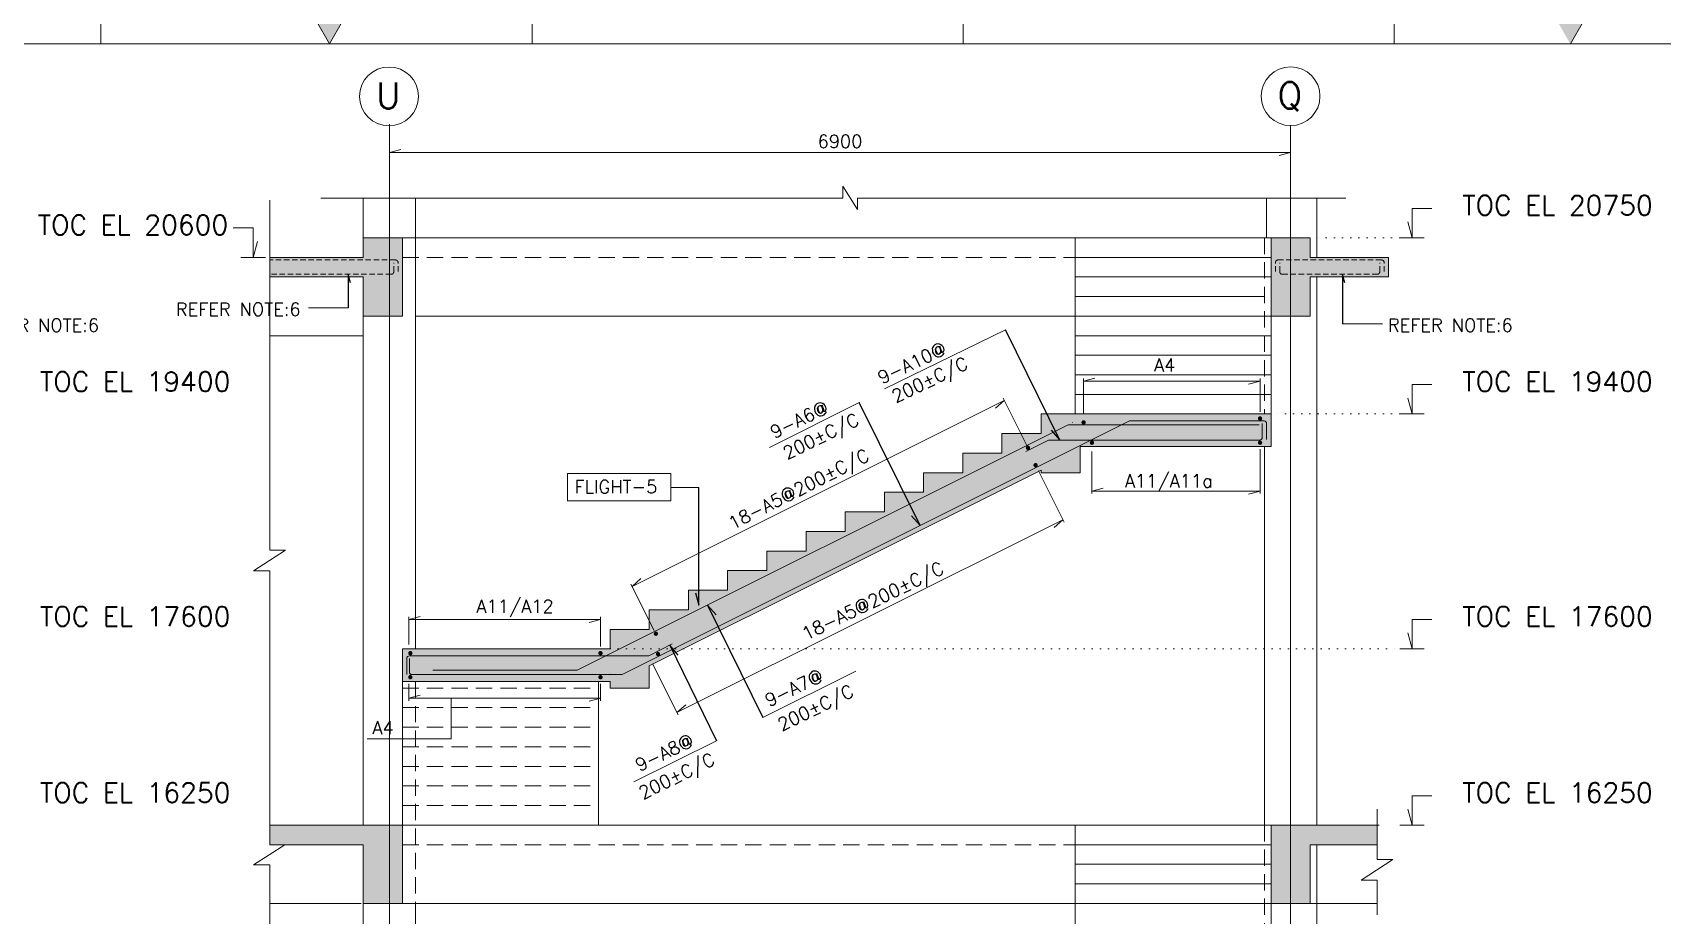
# Model space of a CAD drawing. Header units: millimetres. Extents: x 340192 to 549303, y -616317 to -538642.
# Drawn here: x 517393 to 536110, y -582532 to -572386 of the extents above; entities that cross this region are included whole.
import ezdxf
from ezdxf.enums import TextEntityAlignment as Align
from ezdxf.lldxf.tags import DXFTag

# ---------------------------------------------------------------- set-up
doc = ezdxf.new("R2010")
doc.units = ezdxf.units.MM
doc.header["$LTSCALE"] = 250
doc.header["$MEASUREMENT"] = 0
doc.linetypes.add('( Dot )', pattern=[0.25, 0, -0.25])
doc.linetypes.add('( Hidden )', pattern=[0.375, 0.25, -0.125])
doc.layers.get('DEFPOINTS').update_dxf_attribs({"lineweight": 0})
for name, color, linetype, lineweight in [('CIVIL', 3, 'Continuous', 0), ('CV-CB-BEAM', 7, 'Continuous', 0), ('CV-CB-CIVIL', 70, 'Continuous', 0), ('CV-CB-DIM', 2, 'Continuous', 0), ('CV-CB-GRID', 8, 'CENTER', 5), ('CV-CB-GRID TXT', 6, 'Continuous', 0), ('CV-CB-HATCH', 2, 'Continuous', 0), ('CV-CB-LINE', 2, 'Continuous', 0), ('CV-CB-REINFORCEMENT', 6, 'Continuous', 0), ('CV-CB-SHADE', 25, 'Continuous', 0), ('CV-CB-TEXT', 3, 'Continuous', 0), ('LOGO_1', 7, 'Continuous', 0), ('SECTION', 6, 'Continuous', 0)]:
    doc.layers.add(name, color=color, linetype=linetype, lineweight=lineweight)
doc.styles.add('ROMANS', font='romans.shx')
tags = doc.linetypes.add('CENTER', pattern=[2, 1.25, -0.25, 0.25, -0.25]).pattern_tags.tags
tags[10:11] = [DXFTag(74, 4), DXFTag(75, 0), DXFTag(340, '0'), DXFTag(46, 1.0), DXFTag(50, 0.0), DXFTag(44, 0.0), DXFTag(45, 0.0)]
tags[8:9] = [DXFTag(74, 4), DXFTag(75, 0), DXFTag(340, '0'), DXFTag(46, 1.0), DXFTag(50, 0.0), DXFTag(44, 0.0), DXFTag(45, 0.0)]
tags[6:7] = [DXFTag(74, 4), DXFTag(75, 0), DXFTag(340, '0'), DXFTag(46, 1.0), DXFTag(50, 0.0), DXFTag(44, 0.0), DXFTag(45, 0.0)]
tags[4:5] = [DXFTag(74, 4), DXFTag(75, 0), DXFTag(340, '0'), DXFTag(46, 1.0), DXFTag(50, 0.0), DXFTag(44, 0.0), DXFTag(45, 0.0)]
doc.dimstyles.new('1.5', dxfattribs={"dimtxt": 150, "dimasz": 0.00045, "dimexe": 30, "dimexo": 7.5, "dimgap": 52.5, "dimtad": 1, "dimdec": 0, "dimlfac": 0.666667, "dimzin": 0, "dimdsep": 46, "dimtxsty": 'ROMANS', "dimblk": 'TICK', "dimcen": 0.09, "dimclrd": 2, "dimclre": 2, "dimclrt": 3, "dimadec": 0, "dimazin": 0, "dimtfac": 1, "dimtdec": 0, "dimtofl": 0, "dimtmove": 0, "dimatfit": 3, "dimfxl": 1, "dimtolj": 1, "dimtzin": 0, "dimlwd": -1, "dimlwe": -1, "dimarcsym": 1})
doc.dimstyles.new('CIVIL', dxfattribs={"dimtxt": 1, "dimasz": 0.0005, "dimexe": 50, "dimexo": 0, "dimgap": 50, "dimtad": 1, "dimdec": 0, "dimlfac": 0.001, "dimzin": 0, "dimdsep": 46, "dimtxsty": 'ROMANS', "dimblk": 'TICK', "dimcen": 0.09, "dimclrd": 2, "dimclre": 2, "dimclrt": 3, "dimadec": 0, "dimazin": 0, "dimtfac": 1, "dimtdec": 0, "dimtofl": 0, "dimtmove": 0, "dimatfit": 3, "dimldrblk": 'TICK', "dimfxl": 1, "dimfrac": 2, "dimtolj": 1, "dimtzin": 0, "dimarcsym": 0})

# ---------------------------------------------------------------- blocks, each defined once
blk = doc.blocks.new('TATA A1')
at = {"layer": 'LOGO_1', "ltscale": 0.023622, "extrusion": (0, 0, -1)}
for points in [[(-34575000, 43800000), (-34725000, 44062500), (-34425000, 44062500)], [(-48825000, 43800000), (-48975000, 44062500), (-48675000, 44062500)]]:
    blk.add_hatch(color=25, dxfattribs=at).paths.add_polyline_path(points)
at = {"layer": 'LOGO_1', "color": 2, "linetype": 'Continuous', "ltscale": 0.023622}
for p, q in [((31950000, 44550000), (31950000, 43800000)), ((36900000, 44550000), (36900000, 43800000)), ((41850000, 44550000), (41850000, 43800000)), ((46800000, 44550000), (46800000, 43800000))]:
    blk.add_line(p, q, dxfattribs=at)
at = {"layer": 'LOGO_1', "color": 25, "ltscale": 0.023622}
for p, q in [((34575000, 43800000), (34425000, 44062500)), ((34725000, 44062500), (34575000, 43800000)), ((48975000, 44062500), (48825000, 43800000))]:
    blk.add_line(p, q, dxfattribs=at)
at = {"layer": 'LOGO_1', "color": 6, "linetype": 'Continuous', "ltscale": 0.023622}
blk.add_line((62325000, 43800000), (2250000, 43800000), dxfattribs=at)
blk = doc.blocks.new('TICK')
at = {"color": 3}
blk.add_line((-289777.747, -77645.713), (0, 0), dxfattribs=at)
blk = doc.blocks.new('*D90')
at = {"layer": 'CV-CB-DIM', "color": 2, "transparency": 16777216}
for p, q in [((521490, -574186), (521490, -573733)), ((531840, -573763), (521490, -573763)), ((531840, -574186), (531840, -573733))]:
    blk.add_line(p, q, dxfattribs=at)
at = {"layer": 'DEFPOINTS', "color": 0, "transparency": 16777216}
for p in [(521490, -573763), (521490, -574193, 0), (531840, -574193)]:
    blk.add_point(p, dxfattribs=at)
at = {"layer": 'CV-CB-DIM', "color": 2, "transparency": 16777216, "xscale": 0.0004500000000000001, "yscale": 0.0004500000000000001, "zscale": 0.0004500000000000001, "rotation": 180}
blk.add_blockref('TICK', (521490, -573763), dxfattribs=at)
at = {"layer": 'CV-CB-DIM', "color": 2, "transparency": 16777216, "xscale": 0.0004500000000000001, "yscale": 0.0004500000000000001, "zscale": 0.0004500000000000001}
blk.add_blockref('TICK', (531840, -573763), dxfattribs=at)
at = {"layer": 'CV-CB-DIM', "color": 3, "transparency": 16777216, "insert": (526665, -573636), "char_height": 150, "attachment_point": 5, "style": 'ROMANS'}
blk.add_mtext('\\A1;6900', dxfattribs=at)
blk = doc.blocks.new('*D97')
at = {"layer": 'CV-CB-DIM', "color": 2, "transparency": 16777216}
for p, q in [((528945, -577424), (529238, -578011)), ((524792, -580201), (529225, -577984)), ((524512, -579641), (524805, -580227))]:
    blk.add_line(p, q, dxfattribs=at)
at = {"layer": 'DEFPOINTS', "color": 0, "transparency": 16777216}
for p in [(528911, -577357), (529225, -577984), (524478, -579574)]:
    blk.add_point(p, dxfattribs=at)
at = {"layer": 'CV-CB-DIM', "color": 2, "transparency": 16777216, "xscale": 0.00045, "yscale": 0.00045, "zscale": 0.00045}
for p, rotation in [((529225, -577984), 26.565051177103), ((524792, -580201), 206.565051177103)]:
    blk.add_blockref('TICK', p, dxfattribs=dict(at, rotation=rotation))
blk = doc.blocks.new('*D99')
at = {"layer": 'CV-CB-DIM', "color": 2, "transparency": 16777216}
for p, q in [((529559, -577200), (529559, -577685)), ((531489, -577175), (531489, -577685)), ((531489, -577655), (529559, -577655))]:
    blk.add_line(p, q, dxfattribs=at)
at = {"layer": 'DEFPOINTS', "color": 0, "transparency": 16777216}
for p in [(529559, -577125, -1105865), (531489, -577100), (529559, -577655)]:
    blk.add_point(p, dxfattribs=at)
at = {"layer": 'CV-CB-DIM', "color": 2, "transparency": 16777216, "xscale": 0.00045, "yscale": 0.00045, "zscale": 0.00045, "rotation": 180}
blk.add_blockref('TICK', (529559, -577655), dxfattribs=at)
at = {"layer": 'CV-CB-DIM', "color": 2, "transparency": 16777216, "xscale": 0.00045, "yscale": 0.00045, "zscale": 0.00045}
blk.add_blockref('TICK', (531489, -577655), dxfattribs=at)
blk = doc.blocks.new('*D100')
at = {"layer": 'CV-CB-DIM', "color": 2, "transparency": 16777216}
for p, q in [((521715, -579418), (521715, -579100)), ((523915, -579443), (523915, -579100)), ((523915, -579130), (521715, -579130))]:
    blk.add_line(p, q, dxfattribs=at)
at = {"layer": 'DEFPOINTS', "color": 0, "transparency": 16777216}
for p in [(521715, -579130), (521715, -579493, 107864), (523915, -579518)]:
    blk.add_point(p, dxfattribs=at)
at = {"layer": 'CV-CB-DIM', "color": 2, "transparency": 16777216, "xscale": 0.00045, "yscale": 0.00045, "zscale": 0.00045, "rotation": 180}
blk.add_blockref('TICK', (521715, -579130), dxfattribs=at)
at = {"layer": 'CV-CB-DIM', "color": 2, "transparency": 16777216, "xscale": 0.00045, "yscale": 0.00045, "zscale": 0.00045}
blk.add_blockref('TICK', (523915, -579130), dxfattribs=at)
blk = doc.blocks.new('*D101')
at = {"layer": 'CV-CB-DIM', "color": 2, "transparency": 16777216}
for p, q in [((521715, -579870), (521715, -580065)), ((523915, -580035), (521715, -580035)), ((523915, -579869), (523915, -580065))]:
    blk.add_line(p, q, dxfattribs=at)
at = {"layer": 'DEFPOINTS', "color": 0, "transparency": 16777216}
for p in [(521715, -579795, -1342193), (523915, -579794), (521715, -580035)]:
    blk.add_point(p, dxfattribs=at)
at = {"layer": 'CV-CB-DIM', "color": 2, "transparency": 16777216, "xscale": 0.00045, "yscale": 0.00045, "zscale": 0.00045, "rotation": 180}
blk.add_blockref('TICK', (521715, -580035), dxfattribs=at)
at = {"layer": 'CV-CB-DIM', "color": 2, "transparency": 16777216, "xscale": 0.00045, "yscale": 0.00045, "zscale": 0.00045}
blk.add_blockref('TICK', (523915, -580035), dxfattribs=at)
blk = doc.blocks.new('*D127')
at = {"layer": 'CV-CB-REINFORCEMENT', "color": 2, "transparency": 16777216}
for p, q in [((524277, -578751), (528552, -576614)), ((528812, -577133), (528539, -576587)), ((524531, -579259), (524264, -578724))]:
    blk.add_line(p, q, dxfattribs=at)
at = {"layer": 'DEFPOINTS', "color": 0, "transparency": 16777216}
for p in [(528552, -576614), (528815, -577140), (524534, -579266)]:
    blk.add_point(p, dxfattribs=at)
at = {"layer": 'CV-CB-REINFORCEMENT', "color": 2, "transparency": 16777216, "xscale": 0.00045, "yscale": 0.00045, "zscale": 0.00045}
for p, rotation in [((528552, -576614), 26.565051177103), ((524277, -578751), 206.565051177103)]:
    blk.add_blockref('TICK', p, dxfattribs=dict(at, rotation=rotation))
blk = doc.blocks.new('*D135')
at = {"layer": 'CV-CB-REINFORCEMENT', "color": 2, "transparency": 16777216}
for p, q in [((529463, -576766), (529463, -576362)), ((531489, -576392), (529463, -576392)), ((531489, -576745), (531489, -576362))]:
    blk.add_line(p, q, dxfattribs=at)
at = {"layer": 'DEFPOINTS', "color": 0, "transparency": 16777216}
for p in [(529463, -576392), (529463, -576841, -1105865), (531489, -576820)]:
    blk.add_point(p, dxfattribs=at)
at = {"layer": 'CV-CB-REINFORCEMENT', "color": 2, "transparency": 16777216, "xscale": 0.00045, "yscale": 0.00045, "zscale": 0.00045, "rotation": 180}
blk.add_blockref('TICK', (529463, -576392), dxfattribs=at)
at = {"layer": 'CV-CB-REINFORCEMENT', "color": 2, "transparency": 16777216, "xscale": 0.00045, "yscale": 0.00045, "zscale": 0.00045}
blk.add_blockref('TICK', (531489, -576392), dxfattribs=at)

msp = doc.modelspace()

# ---------------------------------------------------------------- hatches: boundary and pattern name
at = {"layer": 'CV-CB-REINFORCEMENT', "extrusion": (0, 0, -1)}
h = msp.add_hatch(color=256, dxfattribs=at)
edge = h.paths.add_edge_path()
edge.add_arc((-529462.66, -576866.27), 25, 0, 360)
h = msp.add_hatch(color=256, dxfattribs=at)
edge = h.paths.add_edge_path()
edge.add_arc((-531489.23, -576820.43), 25, 0, 360)
h = msp.add_hatch(color=256, dxfattribs=at)
edge = h.paths.add_edge_path()
edge.add_arc((-528823.95, -577158.04), 25, 0, 360)
h = msp.add_hatch(color=256, dxfattribs=at)
edge = h.paths.add_edge_path()
edge.add_arc((-529558.81, -577099.65), 25, 0, 360)
h = msp.add_hatch(color=256, dxfattribs=at)
edge = h.paths.add_edge_path()
edge.add_arc((-531489.23, -577099.65), 25, 0, 360)
h = msp.add_hatch(color=256, dxfattribs=at)
edge = h.paths.add_edge_path()
edge.add_arc((-528911.38, -577357.38), 25, 0, 360)
h = msp.add_hatch(color=256, dxfattribs=at)
edge = h.paths.add_edge_path()
edge.add_arc((-524551.23, -579294.87), 25, 0, 360)
h = msp.add_hatch(color=256, dxfattribs=at)
edge = h.paths.add_edge_path()
edge.add_arc((-521731.47, -579518.2), 25, 0, 360)
h = msp.add_hatch(color=256, dxfattribs=at)
edge = h.paths.add_edge_path()
edge.add_arc((-523914.72, -579518.2), 25, 0, 360)
h = msp.add_hatch(color=256, dxfattribs=at)
edge = h.paths.add_edge_path()
edge.add_arc((-524575.47, -579528.15), 25, 0, 360)
h = msp.add_hatch(color=256, dxfattribs=at)
edge = h.paths.add_edge_path()
edge.add_arc((-521731.47, -579794.29), 25, 0, 360)
h = msp.add_hatch(color=256, dxfattribs=at)
edge = h.paths.add_edge_path()
edge.add_arc((-523914.72, -579794.29), 25, 0, 360)
at = {"layer": 'CV-CB-SHADE', "ltscale": 1.5}
for points in [[(521190.16, -575644.28), (521190.16, -575194.28), (520117.62, -575194.28), (520117.62, -574969.28), (521190.16, -574969.28), (521190.16, -574744.28), (521640.16, -574744.28), (521640.16, -575644.28)], [(521190.16, -582394.28), (521190.16, -581719.28), (520762.66, -581719.28), (520117.62, -581719.28), (520117.62, -581494.28), (520762.66, -581494.28), (521190.16, -581494.28), (521640.16, -581494.28), (521640.16, -582394.28)]]:
    msp.add_hatch(color=256, dxfattribs=at).paths.add_polyline_path(points)
at = {"layer": 'CV-CB-SHADE', "ltscale": 1.5, "extrusion": (0, 0, -1)}
for points in [[(-532065.16, -575644.28), (-532065.16, -575194.28), (-532965.16, -575194.28), (-532965.16, -574969.28), (-532065.16, -574969.28), (-532065.16, -574744.28), (-531615.16, -574744.28), (-531615.16, -575644.28)], [(-531615.16, -582394.28), (-532065.16, -582394.28), (-532065.16, -581719.28), (-532835.23, -581719.28), (-532835.23, -581494.28), (-532065.16, -581494.28), (-531615.16, -581494.28), (-531615.16, -581719.28), (-531615.16, -581944.28)]]:
    msp.add_hatch(color=256, dxfattribs=at).paths.add_polyline_path(points)
at = {"layer": 'CV-CB-SHADE'}
msp.add_hatch(color=256, dxfattribs=at).paths.add_polyline_path([(526608.06, -578597.09), (526608.06, -578119.28), (526725.16, -578119.28), (526725.16, -577894.28), (527175.16, -577894.28), (527175.16, -577669.28), (527625.16, -577669.28), (527625.16, -577444.28), (528075.16, -577444.28), (528075.16, -577219.28), (528525.16, -577219.28), (528525.16, -576994.28), (528975.16, -576994.28), (528975.16, -576769.28), (531615.16, -576769.28), (531615.16, -577144.28), (531637.66, -577144.28), (531615.16, -577144.28), (529425.16, -577144.28), (529425.16, -577444.28), (528975.16, -577444.28), (528975.16, -577413.54)])
at = {"layer": 'CV-CB-SHADE', "extrusion": (1.67284e-11, -1.96153e-11, -1)}
msp.add_hatch(color=256, dxfattribs=at).paths.add_polyline_path([(-524475.16, -579919.28), (-524475.16, -579663.54), (-526608.06, -578597.09), (-526608.06, -578119.28), (-526275.16, -578119.28), (-526275.16, -578344.28), (-525825.16, -578344.28), (-525825.16, -578569.28), (-525375.16, -578569.28), (-525375.16, -578794.28), (-524925.16, -578794.28), (-524925.16, -579019.28), (-524475.16, -579019.28), (-524475.16, -579244.28), (-524025.16, -579244.28), (-524025.16, -579469.28), (-521640.16, -579469.28), (-521640.16, -579844.28), (-523912.66, -579844.28), (-524025.16, -579844.28), (-524025.16, -579919.28)])

# ---------------------------------------------------------------- linework, layer by layer
at = {"layer": 'CIVIL'}
for p, q in [((521640.16, -575644.28, -1860265.17), (521640.16, -574744.28, -1860265.17)), ((531615.16, -574744.28, -3693276.03), (531615.16, -576769.28, -3560399.95)), ((531615.16, -576769.28, -1860265.17), (531615.16, -577144.28, -1860265.17)), ((521640.16, -579844.28, -1860265.17), (521640.16, -582394.28, -1860265.17)), ((531615.16, -581494.28, -2298077.15), (531615.16, -583519.28, -2165201.07)), ((532065.16, -581719.28, -1860265.17), (532065.16, -582394.28, -1860265.17))]:
    msp.add_line(p, q, dxfattribs=at)
at = {"layer": 'CV-CB-BEAM', "color": 3, "linetype": '( Hidden )', "ltscale": 3}
for p, q in [((531540.16, -574744.28, -2281941.87), (531540.16, -576769.28, -2281941.87)), ((521640.16, -574969.28, -1860265.17), (529387.66, -574969.28, -1860265.17)), ((521790.16, -579844.28, -1860265.17), (521790.16, -582394.28, -1860265.17)), ((521640.16, -581719.28, -1860265.17), (529387.66, -581719.28, -1860265.17))]:
    msp.add_line(p, q, dxfattribs=at)
at = {"layer": 'CV-CB-CIVIL', "ltscale": 1.5}
for p, q in [((521190.16, -574288.29, -1860265.17), (521190.16, -574969.28, -1860265.17)), ((521790.16, -574288.29, -1860265.17), (521790.16, -579469.28, -1860265.17)), ((531562.66, -574288.29, -1860265.17), (531562.66, -574744.28, -1860265.17)), ((532140.16, -574288.29, -1860265.17), (532140.16, -574969.28, -1860265.17)), ((521190.16, -574744.28, -1860265.17), (529387.66, -574744.28, -1860265.17)), ((521640.16, -574744.28, -1928939.11), (521190.16, -574744.28, -1928939.11)), ((529365.16, -574744.28, -3693276.03), (529365.16, -576769.28, -3693276.03)), ((529387.66, -574744.28, -1860265.17), (532065.16, -574744.28, -1860265.17)), ((531615.16, -574744.28, -1928939.11), (532065.16, -574744.28, -1928939.11)), ((532065.16, -574744.28, -1725472.61), (532065.16, -574969.28, -1717167.85)), ((521190.16, -574969.28, -1928939.11), (520117.62, -574969.28, -1928939.11)), ((529365.16, -574969.28, -3693276.03), (531615.16, -574969.28, -3693276.03)), ((532065.16, -574969.28, -1928939.11), (532965.16, -574969.28, -1928939.11)), ((532965.16, -574969.28, -1928939.11), (532965.16, -575194.28, -1928939.11)), ((521190.16, -575194.28, -1928939.11), (520117.62, -575194.28, -1928939.11)), ((521190.16, -575194.28, -1860265.17), (521190.16, -581494.28, -1860265.17)), ((529365.16, -575194.28, -3693276.03), (531615.16, -575194.28, -3693276.03)), ((532065.16, -575194.28, -1928939.11), (532965.16, -575194.28, -1928939.11)), ((532065.16, -575194.28, -1860265.17), (532065.16, -575644.28, -1860265.17)), ((532140.16, -575194.28, -1860265.17), (532140.16, -581494.28, -1860265.17)), ((529365.16, -575419.28, -3693276.03), (531540.16, -575419.28, -3693276.03)), ((521190.16, -575644.28, -1860265.17), (521640.16, -575644.28, -1860265.17)), ((521190.16, -575644.28, -1928939.11), (521640.16, -575644.28, -1928939.11)), ((521790.16, -575644.28, -1860265.17), (529387.66, -575644.28, -1860265.17)), ((529365.16, -575644.28, -3693276.03), (531615.16, -575644.28, -3693276.03)), ((532065.16, -575644.28, -1928939.11), (531615.16, -575644.28, -1928939.11)), ((521190.16, -575869.28, -1928939.11), (520117.62, -575869.28, -1928939.11)), ((529365.16, -575869.28, -3693276.03), (531615.16, -575869.28, -3693276.03)), ((529365.16, -576094.28, -3693276.03), (531615.16, -576094.28, -3693276.03)), ((529365.16, -576319.28, -3693276.03), (531615.16, -576319.28, -3693276.03)), ((529365.16, -576544.28, -3693276.03), (531615.16, -576544.28, -3693276.03)), ((528975.16, -576769.28, -1860265.17), (531615.16, -576769.28, -1616811.75)), ((529425.16, -577144.28, -1860265.17), (531615.16, -577144.28, -1186536.94)), ((529425.16, -577444.28, -1860265.17), (529425.16, -577144.28, -1860265.17)), ((531540.16, -577144.28, -1860265.17), (531540.16, -581494.28, -1860265.17)), ((524475.16, -579663.54, -1860265.17), (528975.16, -577413.54, -1860265.17)), ((528975.16, -577413.54, -1860265.17), (528975.16, -577444.28, -1860265.17)), ((528975.16, -577413.54, -1860265.17), (528975.16, -577444.28, -1860265.17)), ((528975.16, -577444.28, -1860265.17), (529425.16, -577444.28, -1860265.17)), ((521640.16, -579469.28, -1860265.17), (524025.16, -579469.28, -1860265.17)), ((521640.16, -579469.28, -1860265.17), (521640.16, -579844.28, -1860265.17)), ((524475.16, -579919.28, -1860265.17), (524475.16, -579663.54, -1984282.85)), ((521640.16, -579844.28, -1860265.17), (521640.16, -579844.28, -1860265.17)), ((523890.16, -579844.28, -1860265.17), (523890.16, -581494.28, -1860265.17)), ((524025.16, -579919.28, -1860265.17), (524025.16, -579844.28, -1984282.85)), ((524025.16, -579919.28, -1860265.17), (524475.16, -579919.28, -1860265.17)), ((520117.62, -581494.28, -1860265.17), (532857.73, -581494.28, -1860265.17)), ((529365.16, -581494.28, -3693276.03), (529365.16, -583519.28, -3693276.03)), ((521190.16, -581719.28, -1860265.17), (520117.62, -581719.28, -1860265.17)), ((521190.16, -581719.28, -1860265.17), (521190.16, -582394.28, -1860265.17)), ((521190.16, -581719.28, -1860265.17), (521190.16, -588244.28, -1860265.17)), ((529365.16, -581719.28, -3693276.03), (531615.16, -581719.28, -2298077.15)), ((532065.16, -581719.28, -2298077.15), (532835.23, -581719.28, -2298077.15)), ((532140.16, -581719.28, -1860265.17), (532140.16, -588244.28, -1860265.17)), ((529365.16, -581944.28, -3693276.03), (531615.16, -581944.28, -2298077.15)), ((529365.16, -582169.28, -3693276.03), (531615.16, -582169.28, -2249966.84)), ((520117.62, -582386.28, -3255463.53), (520117.62, -582394.28, -3255464.05)), ((521167.66, -582394.28, -3255464.05), (520117.62, -582394.28, -3255464.05)), ((521190.16, -582394.28, -1860265.17), (521640.16, -582394.28, -1860265.17)), ((521190.16, -582394.28, -1860265.17), (521640.16, -582394.28, -1860265.17)), ((521640.16, -582394.28, -1860265.17), (531637.66, -582394.28, -3255464.05)), ((521790.16, -586219.28, -1860265.17), (521790.16, -582394.28, -1860265.17)), ((529365.16, -582394.28, -3693276.03), (531615.16, -582394.28, -2298077.15)), ((532065.16, -582394.28, -2298077.15), (531615.16, -582394.28, -2298077.15)), ((532065.16, -582394.28, -2298077.15), (532835.23, -582394.28, -2298077.15))]:
    msp.add_line(p, q, dxfattribs=at)
at = {"layer": 'CV-CB-CIVIL', "color": 1, "linetype": '( Dot )', "ltscale": 1.5}
for p, q in [((533094.39, -574744.28, -1860265.17), (532066.12, -574744.28, -1860265.17)), ((533094.39, -576769.28, -1860265.17), (531615.16, -576769.28, -1860265.17))]:
    msp.add_line(p, q, dxfattribs=at)
at = {"layer": 'CV-CB-CIVIL', "color": 2, "ltscale": 0.632812}
for p, q in [((520298.12, -578336.18, -1860265.17), (519931.26, -578572.62, -1860265.17)), ((520117.62, -578336.18, -1860265.17), (520298.12, -578336.18, -1860265.17)), ((519931.26, -578572.62, -1860265.17), (520117.62, -578572.62, -1860265.17)), ((520288.74, -581719.28, -1860265.17), (519931.26, -581949.67, -1860265.17)), ((520117.62, -581719.28, -1860265.17), (520288.74, -581719.28, -1860265.17)), ((533015.73, -581889.3, -2298077.15), (532648.87, -582125.74, -2298077.15)), ((532835.23, -581889.3, -2298077.15), (533015.73, -581889.3, -2298077.15)), ((519931.26, -581949.67, -1860265.17), (520117.62, -581949.67, -1860265.17)), ((532648.87, -582125.74, -2298077.15), (532835.23, -582125.74, -2298077.15))]:
    msp.add_line(p, q, dxfattribs=at)
at = {"layer": 'CV-CB-CIVIL', "linetype": '( Hidden )', "ltscale": 1.5}
for p, q in [((524475.16, -579522.4, -1860265.17), (524475.16, -579522.4, -1860265.17)), ((524025.16, -579747.4, -1860265.17), (524025.16, -579747.4, -1860265.17))]:
    msp.add_line(p, q, dxfattribs=at)
at = {"layer": 'CV-CB-CIVIL'}
msp.add_line((521640.16, -579844.28, -1860265.17), (524025.16, -579844.28, -1860265.17), dxfattribs=at)
at = {"layer": 'CV-CB-CIVIL', "linetype": '( Hidden )', "ltscale": 3}
for p, q in [((521640.16, -579919.28, -1860265.17), (523890.16, -579919.28, -1860265.17)), ((521640.16, -580144.28, -1860265.17), (523890.16, -580144.28, -1860265.17)), ((521640.16, -580369.28, -1860265.17), (523890.16, -580369.28, -1860265.17)), ((521640.16, -580594.28, -1860265.17), (523890.16, -580594.28, -1860265.17)), ((521640.16, -580819.28, -1860265.17), (523890.16, -580819.28, -1860265.17)), ((521640.16, -581044.28, -1860265.17), (523890.16, -581044.28, -1860265.17)), ((521640.16, -581269.28, -1860265.17), (523890.16, -581269.28, -1860265.17)), ((531540.16, -581494.28, -1860265.17), (531540.16, -583519.28, -1860265.17))]:
    msp.add_line(p, q, dxfattribs=at)
at = {"layer": 'CV-CB-CIVIL', "color": 2, "ltscale": 0.632812, "flags": 128}
for points, elevation in [([(520117.62, -574311.22), (520117.62, -578336.18)], -1860265.17), ([(520117.62, -578572.62), (520117.62, -581719.28)], -1860265.17), ([(532835.23, -581310.22), (532835.23, -581889.3)], -2298077.15), ([(520117.62, -581949.67), (520117.62, -584505.71)], -1860265.17), ([(532835.23, -582125.74), (532835.23, -582524.9)], -2298077.15)]:
    msp.add_lwpolyline(points, dxfattribs=dict(at, elevation=elevation))
at = {"layer": 'CV-CB-CIVIL', "ltscale": 1.5, "elevation": -1860265.17, "flags": 128}
msp.add_lwpolyline([(524025.16, -579469.28), (524025.16, -579244.28), (524475.16, -579244.28), (524475.16, -579019.28), (524925.16, -579019.28), (524925.16, -578794.28), (525375.16, -578794.28), (525375.16, -578569.28), (525825.16, -578569.28), (525825.16, -578344.28), (526275.16, -578344.28), (526275.16, -578119.28), (526725.16, -578119.28), (526725.16, -577894.28), (527175.16, -577894.28), (527175.16, -577669.28), (527625.16, -577669.28), (527625.16, -577444.28), (528075.16, -577444.28), (528075.16, -577219.28), (528525.16, -577219.28), (528525.16, -576994.28), (528975.16, -576994.28), (528975.16, -576769.28)], dxfattribs=at)
at = {"layer": 'CV-CB-CIVIL', "color": 1, "linetype": '( Dot )', "ltscale": 1.5, "elevation": -1860265.17}
msp.add_lwpolyline([(524025.16, -579469.28), (533121.33, -579469.28)], dxfattribs=at)
at = {"layer": 'CV-CB-DIM', "color": 2, "ltscale": 1}
for p, q in [((521018.82, -575550.27, -523198.29), (520561.27, -575550.27, -523198.29)), ((532438.05, -575732.79, -523198.29), (532895.6, -575732.79, -523198.29))]:
    msp.add_line(p, q, dxfattribs=at)
at = {"layer": 'CV-CB-DIM', "color": 2}
for p, q in [((527177.52, -576480.04, -1727389.09), (528564.44, -575802.1, -1727389.09)), ((526886.3, -576638.88, -1860265.17), (525854.06, -577155, -1860265.17)), ((525779.51, -580258.26, -1727111.2), (526845.76, -579725.14, -1675077.14)), ((524298.79, -580998.63, -1773694.39), (525247.64, -580524.2, -1727389.09))]:
    msp.add_line(p, q, dxfattribs=at)
at = {"layer": 'CV-CB-GRID', "ltscale": 3}
for p, q in [((521490.16, -573437.46, -1860265.17), (521490.16, -590312.39, -1860265.17)), ((531840.16, -573455.08, -1860265.17), (531840.16, -590312.39, -1860265.17))]:
    msp.add_line(p, q, dxfattribs=at)
at = {"layer": 'CV-CB-GRID TXT', "color": 6, "ltscale": 0.001125}
for centre in [(521486.34, -573119.08, -1860265.17), (531840.16, -573117.58, -1860265.17)]:
    msp.add_circle(centre, 337.5, dxfattribs=at)
at = {"layer": 'CV-CB-HATCH', "color": 2}
msp.add_line((524721.21, -577612.93, -523198.24), (525043.09, -577612.93, -1395198.88), dxfattribs=at)
at = {"layer": 'CV-CB-LINE', "ltscale": 0.457207}
for p, q in [((526867.35, -574417.89, -1860265.17), (526696.52, -574152.83, -1860265.17)), ((526696.52, -574152.83, -1860265.17), (526696.52, -574288.29, -1860265.17)), ((526867.35, -574288.29, -1860265.17), (526867.35, -574417.89, -1860265.17))]:
    msp.add_line(p, q, dxfattribs=at)
at = {"layer": 'CV-CB-LINE', "ltscale": 0.632812, "elevation": -1860265.17, "flags": 128}
for points in [[(526696.52, -574288.29), (520703.64, -574288.29)], [(532473.08, -574288.29), (526867.35, -574288.29)]]:
    msp.add_lwpolyline(points, dxfattribs=at)
at = {"layer": 'CV-CB-REINFORCEMENT', "linetype": '( Hidden )'}
for p, q in [((521560.16, -574999.28, -1860265.17), (520117.62, -574999.28, -1860265.17)), ((521510.16, -575164.28, -1860265.17), (520117.62, -575164.28, -1860265.17)), ((521540.16, -575134.28, -1860265.17), (521540.16, -575031.78, -1860265.17)), ((521590.16, -575131.78, -1860265.17), (521590.16, -575029.28, -1860265.17)), ((531665.16, -575131.78, -1860265.17), (531665.16, -575029.28, -1860265.17)), ((531695.16, -574999.28, -1860265.17), (532885.16, -574999.28, -1860265.17)), ((531715.16, -575134.28, -1860265.17), (531715.16, -575031.78, -1860265.17)), ((531745.16, -575164.28, -1860265.17), (532835.16, -575164.28, -1860265.17)), ((532865.16, -575134.28, -1860265.17), (532865.16, -575031.78, -1860265.17)), ((532915.16, -575131.78, -1860265.17), (532915.16, -575029.28, -1860265.17))]:
    msp.add_line(p, q, dxfattribs=at)
at = {"layer": 'CV-CB-REINFORCEMENT'}
for p, q in [((524161.88, -579764.28, -1727389.09), (529991.88, -576849.28, -1727389.09)), ((529286.96, -576894.28, -1711686.49), (523646.96, -579714.28, -1732692.03)), ((529336.96, -576869.28, -1716323.02), (529336.07, -576868.83, -1716323.02)), ((531515.16, -576879.28, -1727389.09), (531515.16, -577039.28, -1727389.09)), ((531565.16, -576879.28, -1727389.09), (531565.16, -577064.28, -1727389.09)), ((529058.84, -577069.28, -1727389.09), (528800.56, -577200.88, -1727389.09)), ((529058.84, -577069.28, -1727389.09), (531485.16, -577069.28, -1727389.09)), ((524738.28, -579412.68, -1727389.09), (524470.18, -579549.28, -1727389.09)), ((521690.16, -579579.28, -1727389.09), (521690.16, -579764.28, -1727389.09)), ((521720.16, -579579.28, -1727389.09), (521720.16, -579734.28, -1727389.09)), ((521750.16, -579764.28, -1727389.09), (524161.88, -579764.28, -1727389.09)), ((521990.16, -579714.28, -1727389.09), (523646.96, -579714.28, -1727389.09))]:
    msp.add_line(p, q, dxfattribs=at)
at = {"layer": 'CV-CB-REINFORCEMENT', "ltscale": 1.5}
for p, q in [((529991.88, -576849.28, -1773600.13), (531535.16, -576849.28, -1727389.09)), ((529286.96, -576894.28, -1789180.46), (531478.13, -576894.28, -1740750.51)), ((521720.15, -579549.28, -1972938.91), (524470.18, -579549.28, -1689772.49))]:
    msp.add_line(p, q, dxfattribs=at)
at = {"layer": 'CV-CB-REINFORCEMENT', "color": 2}
for p, q in [((522198.32, -580034.52, -1860265.17), (522198.32, -580503.4, -1860265.17)), ((522198.32, -580503.4, -1860265.17), (521234.49, -580503.4, -1860265.17))]:
    msp.add_line(p, q, dxfattribs=at)
at = {"layer": 'CV-CB-REINFORCEMENT', "linetype": '( Hidden )'}
for centre, start, end in [((521510.16, -575134.28, -1860265.17), 270, 0), ((521560.16, -575029.28, -1860265.17), 0, 90), ((532835.16, -575134.28, -1860265.17), 270, 0), ((532885.16, -575029.28, -1860265.17), 0, 90)]:
    msp.add_arc(centre, 30, start, end, dxfattribs=at)
at = {"layer": 'CV-CB-REINFORCEMENT', "linetype": '( Hidden )', "extrusion": (0, 0, -1)}
for centre, start, end in [((-531695.16, -575029.28, 1860265.17), 0, 90), ((-531745.16, -575134.28, 1860265.17), 270, 0)]:
    msp.add_arc(centre, 30, start, end, dxfattribs=at)
at = {"layer": 'CV-CB-REINFORCEMENT'}
for centre, start, end in [((531535.16, -576879.28, -1727389.09), 0, 90), ((521750.16, -579734.28, -1727389.09), 180, 270)]:
    msp.add_arc(centre, 30, start, end, dxfattribs=at)
at = {"layer": 'CV-CB-REINFORCEMENT', "extrusion": (0, 0, -1)}
for centre, start, end in [((-531485.16, -577039.28, 1727389.09), 180, 270), ((-521720.16, -579579.28, 1727389.09), 0, 90)]:
    msp.add_arc(centre, 30, start, end, dxfattribs=at)
at = {"layer": 'CV-CB-TEXT', "color": 2, "ltscale": 0.75}
msp.add_3dface([(523537.59, -577452.52, -523198.24), (524721.21, -577452.52, -523198.24), (524721.21, -577765.7, -523198.24), (523537.59, -577765.7, -523198.24)], dxfattribs=at)
at = {"layer": 'SECTION', "color": 2, "ltscale": 0.00028125}
for p, q in [((533094.39, -574744.28, -1860265.17), (533375.64, -574744.28, -1860265.17)), ((520066.62, -574969.28, -1860265.17), (519785.37, -574969.28, -1860265.17)), ((533094.39, -576769.28, -1860265.17), (533375.64, -576769.28, -1860265.17)), ((533094.39, -579469.28, -1860265.17), (533375.64, -579469.28, -1860265.17)), ((533094.39, -581494.28, -1860265.17), (533375.64, -581494.28, -1860265.17))]:
    msp.add_line(p, q, dxfattribs=at)
at = {"layer": 'SECTION', "lineweight": 0, "ltscale": 0.000675, "elevation": -1860265.17, "flags": 128}
for points in [[(533462.83, -574406.36), (533235.02, -574406.36), (533235.02, -574744.28), (533185.88, -574560.91)], [(519698.18, -574631.36), (519926, -574631.36), (519926, -574969.28), (519975.13, -574785.91)], [(533462.83, -576431.36), (533235.02, -576431.36), (533235.02, -576769.28), (533185.88, -576585.91)], [(533462.83, -579131.36), (533235.02, -579131.36), (533235.02, -579469.28), (533185.88, -579285.91)], [(533462.83, -581156.36), (533235.02, -581156.36), (533235.02, -581494.28), (533185.88, -581310.91)]]:
    msp.add_lwpolyline(points, dxfattribs=at)

# ---------------------------------------------------------------- block references
at = {"layer": 'CV-CB-TEXT', "color": 1, "linetype": 'Continuous', "ltscale": 0.001, "xscale": 0.00099999997475, "yscale": 0.00099999997475, "zscale": 0.00099999997475}
msp.add_blockref('TATA A1', (486228.31, -616317.07, -232618.36), dxfattribs=at)

# ---------------------------------------------------------------- texts
at = {"layer": 'CV-CB-GRID TXT', "color": 6, "style": 'ROMANS'}
for s, p in [('U', (521477.63, -573108.32, -1860265.17)), ('Q', (531831.45, -573106.82, -1860265.17))]:
    msp.add_text(s, height=300, dxfattribs=at).set_placement(p, align=Align.MIDDLE_CENTER)
at = {"layer": 'CV-CB-TEXT', "lineweight": 0, "style": 'ROMANS'}
for s, p in [('9-A10@', (527080.83, -576295.43, -1727384.59)), ('200%%pC/C', (527240.41, -576509.89, -1727384.59))]:
    msp.add_text(s, height=150, rotation=25.484965, dxfattribs=at).set_placement(p, align=Align.TOP_LEFT)
for s, p in [('A4', (530271.13, -576280.38, -569135.96)), ('A11/A11a', (529936.86, -577612.66, -1778452.5)), ('A11/A12', (522489.97, -579054.65, -1860265.17)), ('A4', (521295.69, -580450.24, -2092798.32))]:
    msp.add_text(s, height=150, dxfattribs=at).set_placement(p)
for s, p in [('9-A6@', (526486.08, -576610.51, -1860260.67)), ('200%%pC/C', (526835.37, -576751.41, -1860260.67))]:
    msp.add_text(s, height=150, rotation=26, dxfattribs=at).set_placement(p, align=Align.TOP_RIGHT)
for rotation, p in [(27, (527018.4, -577295.32, -2191989.73)), (26, (527874.78, -578593.99, -2191989.73))]:
    msp.add_text('18-A5@200%%pC/C', height=150, rotation=rotation, dxfattribs=at).set_placement(p, align=Align.RIGHT)
at = {"layer": 'CV-CB-TEXT', "color": 4, "lineweight": 0, "style": 'ROMANS'}
msp.add_text('FLIGHT-5', height=150, dxfattribs=at).set_placement((523615.75, -577679.82, -523198.24))
at = {"layer": 'CV-CB-TEXT', "lineweight": 0, "style": 'ROMANS'}
for s, p in [('9-A7@', (525850.36, -580140.54, -1665315.33)), ('200%%pC/C', (525996.35, -580418.35, -1665315.33)), ('9-A8@', (524362.01, -580884.71, -1712270)), ('200%%pC/C', (524401.02, -581202.68, -1712270))]:
    msp.add_text(s, height=150, rotation=26, dxfattribs=at).set_placement(p)
at = {"layer": 'CV-CB-TEXT', "lineweight": 0, "char_height": 150, "line_spacing_factor": 1.2, "style": 'ROMANS'}
for insert, attachment_point in [((520470.75, -575491.41, -523198.29), 3), ((516722.17, -575673.93, -523198.29), 1), ((532957.55, -575673.93, -523198.29), 1)]:
    msp.add_mtext('REFER NOTE:6', dxfattribs=dict(at, insert=insert, attachment_point=attachment_point))
at = {"layer": 'SECTION', "style": 'ROMANS'}
for s, p in [('TOC EL 20750', (535999.9, -574483.81, -1860265.17)), ('TOC EL 20600', (519639.65, -574708.81, -1860265.17)), ('TOC EL 19400', (519665.15, -576508.81, -1860265.17)), ('TOC EL 19400', (535999.9, -576508.81, -1860265.17)), ('TOC EL 17600', (519665.15, -579208.81, -1860265.17)), ('TOC EL 17600', (535999.9, -579208.81, -1860265.17)), ('TOC EL 16250', (519665.15, -581233.81, -1860265.17)), ('TOC EL 16250', (535999.9, -581233.81, -1860265.17))]:
    msp.add_text(s, height=225, dxfattribs=at).set_placement(p, align=Align.RIGHT)

# ---------------------------------------------------------------- dimensions: what is measured, and where the dimension line sits
at = {"layer": 'CV-CB-DIM', "color": 2}
dim = msp.add_linear_dim(base=(521490.16, -573763.19, -1860265.17), p1=(531840.16, -574193.26, -1860265.17), p2=(521490.16, -574193.26, -1860265.17), angle=180, dimstyle='1.5', override={"dimtxt": 150, "dimasz": 0.00045, "dimexe": 30, "dimexo": 7.5, "dimgap": 52.5, "dimcen": 0.09, "dimdle": 50}, dxfattribs=at)
dim.commit()
dim.dimension.update_dxf_attribs({"geometry": '*D90', "text_midpoint": (526665.16, -573635.69, -1860265.17)})
for base, p1, p2, angle, picture, middle in [((529558.81, -577654.58, -1835253.2), (531489.23, -577099.65, -1835253.2), (529558.81, -577124.65, -2941118.23), 180, '*D99', (530524.02, -577654.58, -1835253.2)), ((529224.69, -577983.99, -1727389.09), (524478.5, -579574.35, -1727389.09), (528911.38, -577357.38, -1727389.09), 26.565051, '*D97', (527008.14, -579092.27, -1727389.09)), ((521715.16, -579129.65, -1860265.17), (523914.72, -579518.2, -1860265.17), (521715.16, -579493.2, -1752401.06), 180, '*D100', (522814.94, -579129.65, -1860265.17)), ((521715.16, -580034.52, -1860265.17), (523914.72, -579794.29, -1860265.17), (521715.16, -579795.04, -3202457.8), 180, '*D101', (522814.94, -580034.52, -1860265.17))]:
    dim = msp.add_linear_dim(base=base, p1=p1, p2=p2, angle=angle, text=' ', dimstyle='1.5', override={"dimexo": 75, "dimcen": 0.09}, dxfattribs=at)
    dim.commit()
    dim.dimension.update_dxf_attribs({"geometry": picture, "text_midpoint": middle})
at = {"layer": 'CV-CB-REINFORCEMENT', "color": 2}
for base, p1, p2, angle, override, picture, middle in [((529462.66, -576392.33, -1835253.2), (531489.23, -576820.43, -1835253.2), (529462.66, -576841.27, -2941118.23), 180, {"dimexo": 75, "dimcen": 0.09}, '*D135', (530475.94, -576392.33, -1835253.2)), ((528552.11, -576613.64, -1727389.09), (524534.35, -579265.73, -1727389.09), (528815.16, -577139.73, -1727389.09), 26.565051, {"dimexo": 7.5, "dimcen": 0.09}, '*D127', (526414.59, -577682.4, -1727389.09))]:
    dim = msp.add_linear_dim(base=base, p1=p1, p2=p2, angle=angle, text=' ', dimstyle='1.5', override=override, dxfattribs=at)
    dim.commit()
    dim.dimension.update_dxf_attribs({"geometry": picture, "text_midpoint": middle})

# ---------------------------------------------------------------- leaders
at = {"layer": 'CV-CB-DIM', "color": 2}
for points in [[(521018.82, -575165.28, -523198.29), (521018.82, -575550.27, -523198.29)], [(532438.05, -575165.28, -523198.29), (532438.05, -575732.79, -523198.29)]]:
    msp.add_leader(points, dimstyle='CIVIL', override={"dimtxt": 0.666667, "dimasz": 0.000333333, "dimgap": 33.333335, "dimclrd": 0}, dxfattribs=at)
at = {"layer": 'CV-CB-HATCH', "color": 2}
for points in [[(529190.86, -577069.28, -1727389.09), (528564.44, -575802.1, -1727389.09)], [(527585.96, -578052.24, -1860265.17), (526886.3, -576638.88, -1860265.17)], [(525043.09, -578968.01, -1395198.88), (525043.09, -577612.93, -1395198.88)], [(525145.41, -578965.05, -1727111.2), (525779.51, -580258.26, -1727111.2)], [(524709.76, -579427.21, -1727389.09), (525247.64, -580524.2, -1727389.09)]]:
    msp.add_leader(points, dimstyle='CIVIL', override={"dimclrd": 0}, dxfattribs=at)

doc.saveas('drawing.dxf')
